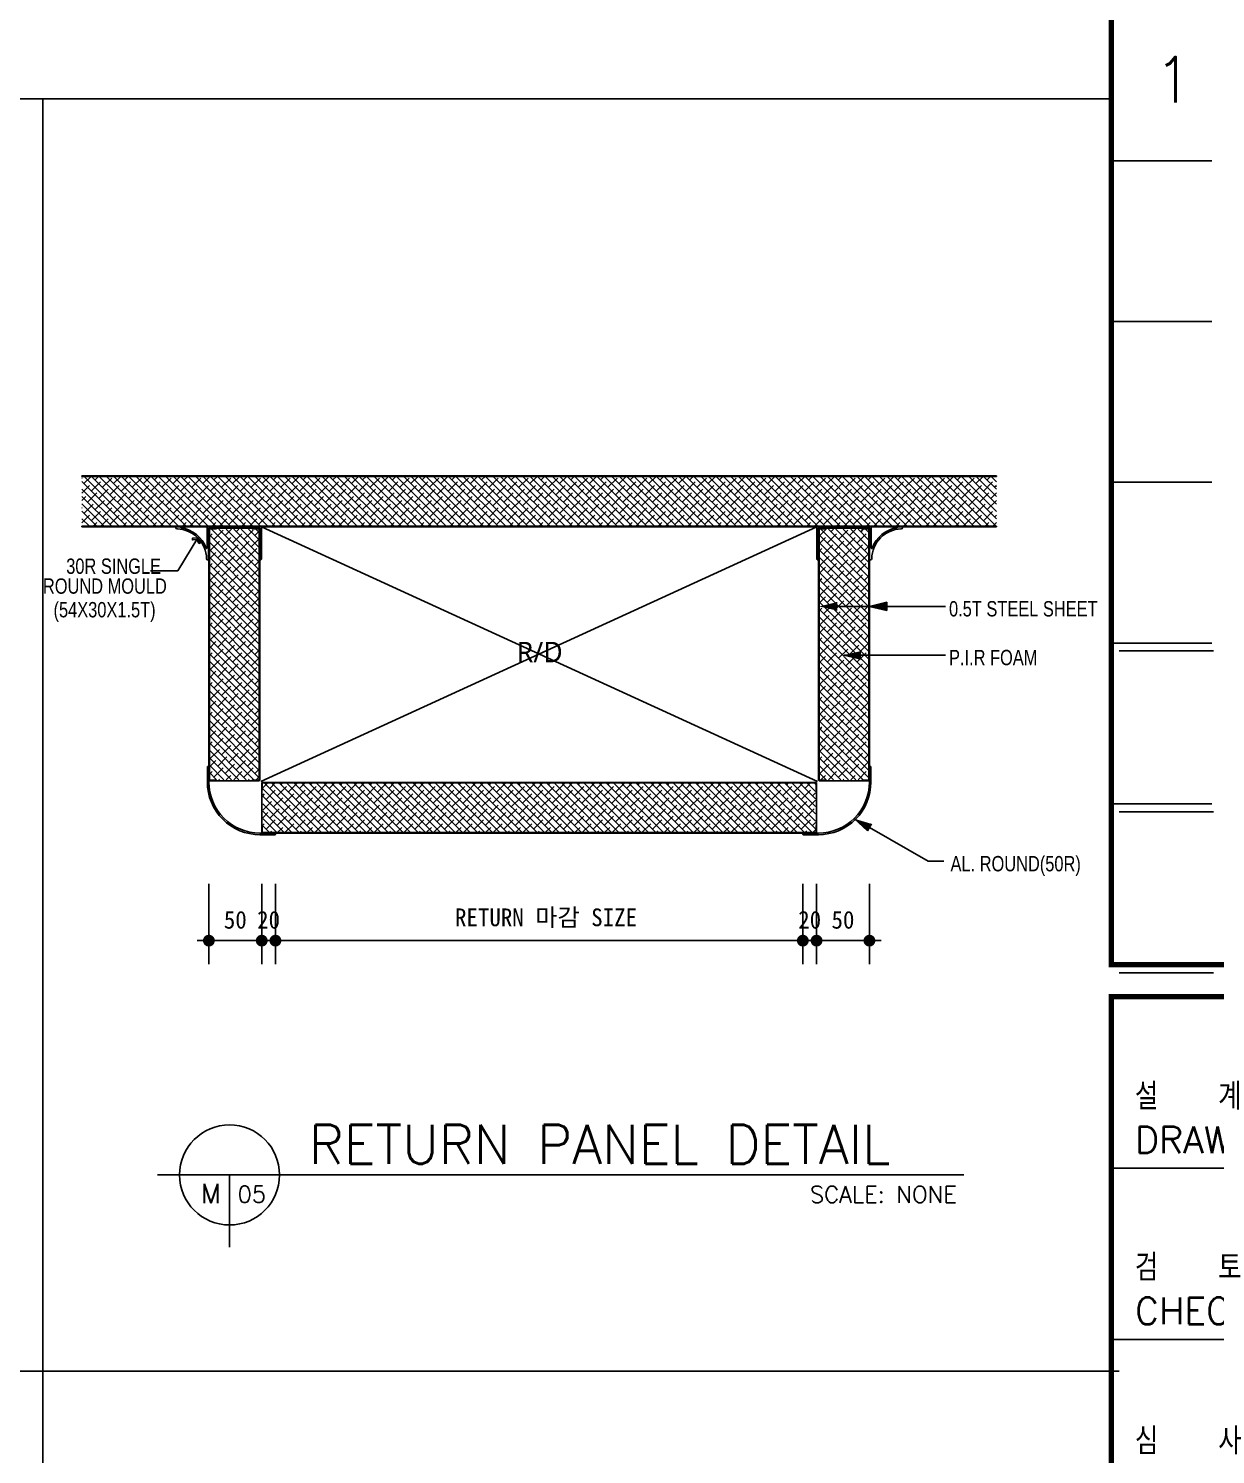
# Model space of a CAD drawing. Header units: millimetres. Extents: x 761574 to 813627, y -447408 to -384263.
# Drawn here: x 810216 to 810717, y -386028 to -385425 of the extents above; entities that cross this region are included whole.
import ezdxf
from ezdxf.enums import TextEntityAlignment as Align

# ---------------------------------------------------------------- set-up
doc = ezdxf.new("R2010")
doc.units = ezdxf.units.MM
doc.header["$LTSCALE"] = 500
doc.header["$PDMODE"] = 2
doc.linetypes.add('CEN', pattern=[62, 60, -1, 0, -1])
doc.layers.get('Defpoints').update_dxf_attribs({"color": 8})
for name, color, linetype in [('3', 3, 'Continuous'), ('A', 5, 'Continuous'), ('CEN', 1, 'CEN'), ('DIM', 7, 'Continuous'), ('FORM', 7, 'Continuous'), ('ik_Line', 30, 'Continuous'), ('TEXT', 7, 'Continuous'), ('TEXT1', 2, 'Continuous'), ('크린판넬(벽체)', 21, 'Continuous')]:
    doc.layers.add(name, color=color, linetype=linetype)
doc.styles.add('GHD', font='simple.shx', dxfattribs={"bigfont": 'whgtxt.shx'})
doc.styles.add('SIM', font='simplex')
doc.styles.add('STYLE1', font='romans.shx', dxfattribs={"bigfont": 'hsw.shx'})
doc.styles.add('글씨1', font='stylu.ttf')
doc.styles.add('돋움', font='')
doc.styles.add('설계2실', font='malgun.ttf')
doc.styles.get('돋움').set_extended_font_data('DotumChe')
doc.dimstyles.new('사본(2) DIM270', dxfattribs={"dimscale": 5, "dimtxt": 3, "dimasz": 1, "dimexe": 2, "dimexo": 3, "dimgap": 1, "dimtad": 1, "dimtoh": 1, "dimdec": 0, "dimzin": 9, "dimdsep": 46, "dimtxsty": '돋움', "dimblk": 'dots', "dimcen": 0, "dimclrt": 3, "dimadec": 0, "dimazin": 0, "dimtm": 1e-09, "dimtfac": 1, "dimtdec": 0, "dimtix": 1, "dimtmove": 2, "dimatfit": 3, "dimldrblk": 'dots', "dimfxl": 0, "dimtolj": 1, "dimtzin": 0, "dimarcsym": 0})

# ---------------------------------------------------------------- blocks, each defined once
blk = doc.blocks.new('form')
at = {"layer": 'FORM', "color": 7}
for p, q in [((712.21, 301.76), (703.1, 301.76)), ((712.21, 287.19), (703.1, 287.19)), ((712.21, 272.62), (703.1, 272.62)), ((712.21, 258.05), (703.1, 258.05)), ((712.21, 243.48), (703.1, 243.48)), ((731.09, 210.45), (703.1, 210.45)), ((731.09, 194.91), (703.1, 194.91))]:
    blk.add_line(p, q, dxfattribs=at)
at = {"layer": 'FORM', "color": 3, "const_width": 0.486}
for points in [[(777.9, 335.75), (703.1, 335.75), (703.1, 228.91), (777.9, 228.91)], [(703.1, 163.82), (777.9, 163.82), (777.9, 225.99), (703.1, 225.99)]]:
    blk.add_lwpolyline(points, close=True, dxfattribs=at)
at = {"layer": 'FORM', "color": 7, "style": 'STYLE1'}
for s, height, p in [('1', 4.13, (706.97, 307.05)), ('설   계', 2.428, (705.23, 215.75)), ('DRAWN BY', 2.428, (705.23, 211.81)), ('검   토', 2.428, (705.23, 200.23)), ('CHECKED BY', 2.428, (705.23, 196.3)), ('심   사', 2.428, (705.23, 184.5))]:
    blk.add_text(s, height=height, dxfattribs=at).set_placement(p)
blk = doc.blocks.new('dots')
blk.add_line((-1, 0), (1, 0))
at = {"const_width": 0.5}
blk.add_lwpolyline([(-0.25, 0, 1), (0.25, 0, 1)], format="xyb", close=True, dxfattribs=at)
blk = doc.blocks.new('*D76')
at = {"layer": 'Defpoints', "color": 0}
for p in [(810548.75, -385771.7), (810571.1, -385771.7), (810571.1, -385810.74)]:
    blk.add_point(p, dxfattribs=at)
at = {"layer": 'DIM', "color": 0, "lineweight": -2}
for p, q in [((810548.75, -385786.7), (810548.75, -385820.74)), ((810571.1, -385786.7), (810571.1, -385820.74)), ((810553.75, -385810.74), (810566.1, -385810.74))]:
    blk.add_line(p, q, dxfattribs=at)
at = {"layer": 'DIM', "color": 0, "lineweight": -2, "xscale": 5, "yscale": 5, "zscale": 5, "rotation": 180}
blk.add_blockref('dots', (810548.75, -385810.74), dxfattribs=at)
at = {"layer": 'DIM', "color": 0, "lineweight": -2, "xscale": 5, "yscale": 5, "zscale": 5}
blk.add_blockref('dots', (810571.1, -385810.74), dxfattribs=at)
at = {"layer": 'DIM', "color": 3, "insert": (810559.92, -385801.98), "char_height": 7.5, "attachment_point": 5, "style": '돋움'}
blk.add_mtext('\\A1;50', dxfattribs=at)
blk = doc.blocks.new('*D77')
at = {"layer": 'Defpoints', "color": 0}
for p in [(810319.96, -385771.7), (810548.75, -385771.7), (810548.75, -385810.74)]:
    blk.add_point(p, dxfattribs=at)
at = {"layer": 'DIM', "color": 0, "lineweight": -2}
for p, q in [((810319.96, -385786.7), (810319.96, -385820.74)), ((810548.75, -385786.7), (810548.75, -385820.74)), ((810324.96, -385810.74), (810543.75, -385810.74))]:
    blk.add_line(p, q, dxfattribs=at)
at = {"layer": 'DIM', "color": 0, "lineweight": -2, "xscale": 5, "yscale": 5, "zscale": 5, "rotation": 180}
blk.add_blockref('dots', (810319.96, -385810.74), dxfattribs=at)
at = {"layer": 'DIM', "color": 0, "lineweight": -2, "xscale": 5, "yscale": 5, "zscale": 5}
blk.add_blockref('dots', (810548.75, -385810.74), dxfattribs=at)
at = {"layer": 'DIM', "color": 3, "insert": (810434.36, -385801.28), "char_height": 7.5, "attachment_point": 5, "style": '돋움'}
blk.add_mtext('\\A1;RETURN 마감 SIZE', dxfattribs=at)
blk = doc.blocks.new('*D78')
at = {"layer": 'Defpoints', "color": 0}
for p in [(810291.82, -385771.7), (810314.16, -385771.7), (810291.82, -385810.74)]:
    blk.add_point(p, dxfattribs=at)
at = {"layer": 'DIM', "color": 0, "lineweight": -2}
for p, q in [((810291.82, -385786.7), (810291.82, -385820.74)), ((810314.16, -385786.7), (810314.16, -385820.74)), ((810309.16, -385810.74), (810296.82, -385810.74))]:
    blk.add_line(p, q, dxfattribs=at)
at = {"layer": 'DIM', "color": 0, "lineweight": -2, "xscale": 5, "yscale": 5, "zscale": 5, "rotation": 180}
blk.add_blockref('dots', (810291.82, -385810.74), dxfattribs=at)
at = {"layer": 'DIM', "color": 0, "lineweight": -2, "xscale": 5, "yscale": 5, "zscale": 5}
blk.add_blockref('dots', (810314.16, -385810.74), dxfattribs=at)
at = {"layer": 'DIM', "color": 3, "insert": (810302.99, -385801.98), "char_height": 7.5, "attachment_point": 5, "style": '돋움'}
blk.add_mtext('\\A1;50', dxfattribs=at)
blk = doc.blocks.new('*D79')
at = {"layer": 'Defpoints', "color": 0}
for p in [(810314.16, -385771.7), (810319.96, -385771.7), (810314.16, -385810.74)]:
    blk.add_point(p, dxfattribs=at)
at = {"layer": 'DIM', "color": 0, "lineweight": -2}
for p, q in [((810314.16, -385786.7), (810314.16, -385820.74)), ((810319.96, -385786.7), (810319.96, -385820.74)), ((810309.16, -385810.74), (810304.16, -385810.74)), ((810319.96, -385810.74), (810314.16, -385810.74)), ((810324.96, -385810.74), (810329.96, -385810.74))]:
    blk.add_line(p, q, dxfattribs=at)
at = {"layer": 'DIM', "color": 0, "lineweight": -2, "xscale": 5, "yscale": 5, "zscale": 5}
blk.add_blockref('dots', (810314.16, -385810.74), dxfattribs=at)
at = {"layer": 'DIM', "color": 0, "lineweight": -2, "xscale": 5, "yscale": 5, "zscale": 5, "rotation": 180}
blk.add_blockref('dots', (810319.96, -385810.74), dxfattribs=at)
at = {"layer": 'DIM', "color": 3, "insert": (810317.06, -385801.98), "char_height": 7.5, "attachment_point": 5, "style": '돋움'}
blk.add_mtext('\\A1;20', dxfattribs=at)
blk = doc.blocks.new('*D80')
at = {"layer": 'Defpoints', "color": 0}
for p in [(810542.95, -385771.7), (810548.75, -385771.7), (810548.75, -385810.74)]:
    blk.add_point(p, dxfattribs=at)
at = {"layer": 'DIM', "color": 0, "lineweight": -2}
for p, q in [((810542.95, -385786.7), (810542.95, -385820.74)), ((810548.75, -385786.7), (810548.75, -385820.74)), ((810537.95, -385810.74), (810532.95, -385810.74)), ((810542.95, -385810.74), (810548.75, -385810.74)), ((810553.75, -385810.74), (810558.75, -385810.74))]:
    blk.add_line(p, q, dxfattribs=at)
at = {"layer": 'DIM', "color": 0, "lineweight": -2, "xscale": 5, "yscale": 5, "zscale": 5}
blk.add_blockref('dots', (810542.95, -385810.74), dxfattribs=at)
at = {"layer": 'DIM', "color": 0, "lineweight": -2, "xscale": 5, "yscale": 5, "zscale": 5, "rotation": 180}
blk.add_blockref('dots', (810548.75, -385810.74), dxfattribs=at)
at = {"layer": 'DIM', "color": 3, "insert": (810545.85, -385801.98), "char_height": 7.5, "attachment_point": 5, "style": '돋움'}
blk.add_mtext('\\A1;20', dxfattribs=at)

msp = doc.modelspace()

# ---------------------------------------------------------------- hatches: boundary and pattern name
at = {"layer": 'DIM'}
for points in [[(810549.83, -385669.41), (810557.13, -385671.13), (810557.13, -385667.69)], [(810571.1, -385669.41), (810578.4, -385671.13), (810578.4, -385667.69)], [(810560.26, -385690), (810567.56, -385691.72), (810567.56, -385688.29)], [(810564.8, -385759.21), (810570.27, -385764.35), (810571.99, -385761.37)]]:
    msp.add_hatch(color=256, dxfattribs=at).paths.add_polyline_path(points)
at = {"layer": 'ik_Line'}
h = msp.add_hatch(dxfattribs=at)
h.set_pattern_fill('ANSI38', color=33, scale=0.7, angle=270, style=0)
h.set_pattern_definition([(315, (5.4647, 53.7495), (1.571544821, 1.571544821), []), (45, (5.4647, 53.7495), (1.571544821, 4.7146344636), [5.55625, -3.33375])])
h.paths.add_polyline_path([(810238.11, -385614.47), (810624.8, -385614.47), (810624.8, -385635.53), (810238.11, -385635.53)])
h.paths.add_polyline_path([(810292.03, -385636.82), (810313.09, -385636.82), (810313.09, -385742.73), (810292.03, -385742.73)])
h.paths.add_polyline_path([(810314.59, -385744.01), (810548.32, -385744.01), (810548.32, -385765.07), (810314.59, -385765.07)])
h.paths.add_polyline_path([(810549.83, -385742.73), (810570.88, -385742.73), (810570.88, -385636.82), (810549.83, -385636.82)])

# ---------------------------------------------------------------- linework, layer by layer
at = {"color": 0}
for p, q in [((810674, -385454.74), (807451.81, -385454.74)), ((810221.56, -386858.49), (810221.56, -385454.74)), ((809766.4, -385992.77), (810676.76, -385992.77))]:
    msp.add_line(p, q, dxfattribs=at)
at = {"layer": '3'}
for points in [[(810313.41, -385636.39), (810313.41, -385649.71), (810313.73, -385649.71, 0.414214), (810314.05, -385649.38), (810314.05, -385635.74), (810302.56, -385635.74), (810291.07, -385635.74), (810291.07, -385644.71, -0.836396), (810290.65, -385644.78, 0.270975), (810280.08, -385636.12, -0.368973), (810279.89, -385635.91), (810279.89, -385635.74), (810277.75, -385635.74), (810277.75, -385635.96, 0.404944), (810278.37, -385636.61, -0.400258), (810290.85, -385649.28, 0.409497), (810291.28, -385649.71), (810291.71, -385649.71), (810291.71, -385636.39), (810302.45, -385636.39), (810302.56, -385636.3), (810302.67, -385636.39)], [(810549.5, -385636.39), (810549.5, -385649.71), (810549.18, -385649.71, -0.414214), (810548.86, -385649.38), (810548.86, -385635.74), (810560.35, -385635.74), (810571.85, -385635.74), (810571.85, -385644.71, 0.836396), (810572.26, -385644.78, -0.270975), (810582.84, -385636.12, 0.368973), (810583.02, -385635.91), (810583.02, -385635.74), (810585.17, -385635.74), (810585.17, -385635.96, -0.404944), (810584.54, -385636.61, 0.400258), (810572.06, -385649.28, -0.409497), (810571.63, -385649.71), (810571.2, -385649.71), (810571.2, -385636.39), (810560.46, -385636.39), (810560.35, -385636.3), (810560.25, -385636.39)], [(810319.83, -385765.28), (810313.39, -385765.28, -0.414214), (810291.82, -385743.71), (810291.82, -385737.27, 0.414214), (810291.69, -385737.14), (810291.3, -385737.14, 0.414214), (810291.17, -385737.27), (810291.17, -385743.71, 0.414214), (810313.39, -385765.93), (810319.83, -385765.93, 0.414214), (810319.96, -385765.8), (810319.96, -385765.41, 0.414214)], [(810543.08, -385765.28), (810549.53, -385765.28, 0.414214), (810571.1, -385743.71), (810571.1, -385737.27, -0.414214), (810571.22, -385737.14), (810571.61, -385737.14, -0.414214), (810571.74, -385737.27), (810571.74, -385743.71, -0.414214), (810549.53, -385765.93), (810543.08, -385765.93, -0.414214), (810542.95, -385765.8), (810542.95, -385765.41, -0.414214)]]:
    msp.add_lwpolyline(points, format="xyb", close=True, dxfattribs=at)
at = {"layer": 'CEN', "ltscale": 5}
for p, q in [((810548.86, -385635.74), (810313.8, -385743.4)), ((810314.05, -385635.74), (810549.22, -385743.49))]:
    msp.add_line(p, q, dxfattribs=at)
at = {"layer": 'DIM'}
for p, q in [((810557.13, -385667.69), (810557.13, -385671.13)), ((810557.13, -385669.41), (810603.31, -385669.41)), ((810571.1, -385669.41), (810578.4, -385667.69)), ((810578.4, -385671.13), (810571.1, -385669.41)), ((810578.4, -385667.69), (810578.4, -385671.13)), ((810560.26, -385690), (810603.31, -385690)), ((810567.56, -385691.72), (810560.26, -385690)), ((810570.27, -385764.35), (810564.8, -385759.21)), ((810571.99, -385761.37), (810570.27, -385764.35)), ((810571.13, -385762.86), (810595.93, -385777.18)), ((810595.93, -385777.18), (810602.63, -385777.18))]:
    msp.add_line(p, q, dxfattribs=at)
at = {"layer": 'FORM', "color": 7}
for p, q in [((810716.65, -385688.26), (810676.76, -385688.26)), ((810716.65, -385756.3), (810676.76, -385756.3)), ((810716.65, -385824.33), (810676.76, -385824.33))]:
    msp.add_line(p, q, dxfattribs=at)
at = {"layer": 'FORM', "color": 3}
for p, q in [((810270.03, -385909.81), (810611.07, -385909.81)), ((810300.56, -385909.81), (810300.56, -385940.34))]:
    msp.add_line(p, q, dxfattribs=at)
msp.add_circle((810300.56, -385909.81), 21.14, dxfattribs=at)
at = {"layer": 'TEXT', "color": 7}
msp.add_lwpolyline([(810287.15, -385640.45), (810278.64, -385654.32), (810267.19, -385654.32)], dxfattribs=at)
msp.add_lwpolyline([(810287.6, -385642.87), (810286.74, -385641.17), (810284.89, -385641.31), (810284.84, -385640.62), (810287.15, -385640.45), (810288.22, -385642.56)], close=True, dxfattribs=at)
at = {"layer": '크린판넬(벽체)'}
for p, q in [((810295.04, -385743.16), (810310.08, -385743.16)), ((810314.16, -385747.02), (810314.16, -385762.06)), ((810548.75, -385747.02), (810548.75, -385762.06)), ((810552.83, -385743.16), (810567.87, -385743.16))]:
    msp.add_line(p, q, dxfattribs=at)
for points in [[(810238.11, -385614.26), (810238.11, -385614.47), (810624.8, -385614.47), (810624.8, -385614.26)], [(810238.11, -385635.53), (810238.11, -385635.74), (810624.8, -385635.74), (810624.8, -385635.53)]]:
    msp.add_lwpolyline(points, close=True, dxfattribs=at)
for points in [[(810291.82, -385636.82), (810291.82, -385742.73, 0.414214), (810292.25, -385743.16), (810295.04, -385743.16), (810295.04, -385742.94), (810292.25, -385742.94, -0.414214), (810292.03, -385742.73), (810292.03, -385636.82, -0.414214), (810292.25, -385636.6), (810295.04, -385636.6), (810295.04, -385636.39), (810292.25, -385636.39, 0.414214)], [(810313.3, -385636.82), (810313.3, -385742.73, -0.414214), (810312.87, -385743.16), (810310.08, -385743.16), (810310.08, -385742.94), (810312.87, -385742.94, 0.414214), (810313.09, -385742.73), (810313.09, -385636.82, 0.414214), (810312.87, -385636.6), (810310.08, -385636.6), (810310.08, -385636.39), (810312.87, -385636.39, -0.414214)], [(810549.61, -385636.82), (810549.61, -385742.73, 0.414214), (810550.04, -385743.16), (810552.83, -385743.16), (810552.83, -385742.94), (810550.04, -385742.94, -0.414214), (810549.83, -385742.73), (810549.83, -385636.82, -0.414214), (810550.04, -385636.6), (810552.83, -385636.6), (810552.83, -385636.39), (810550.04, -385636.39, 0.414214)], [(810571.1, -385636.82), (810571.1, -385742.73, -0.414214), (810570.67, -385743.16), (810567.87, -385743.16), (810567.87, -385742.94), (810570.67, -385742.94, 0.414214), (810570.88, -385742.73), (810570.88, -385636.82, 0.414214), (810570.67, -385636.6), (810567.87, -385636.6), (810567.87, -385636.39), (810570.67, -385636.39, -0.414214)], [(810314.59, -385743.8), (810548.32, -385743.8, -0.414214), (810548.75, -385744.23), (810548.75, -385747.02), (810548.54, -385747.02), (810548.54, -385744.23, 0.414214), (810548.32, -385744.01), (810314.59, -385744.01, 0.414214), (810314.37, -385744.23), (810314.37, -385747.02), (810314.16, -385747.02), (810314.16, -385744.23, -0.414214)], [(810314.59, -385765.28), (810548.32, -385765.28, 0.414214), (810548.75, -385764.85), (810548.75, -385762.06), (810548.54, -385762.06), (810548.54, -385764.85, -0.414214), (810548.32, -385765.07), (810314.59, -385765.07, -0.414214), (810314.37, -385764.85), (810314.37, -385762.06), (810314.16, -385762.06), (810314.16, -385764.85, 0.414214)]]:
    msp.add_lwpolyline(points, format="xyb", close=True, dxfattribs=at)

# ---------------------------------------------------------------- block references
at = {"xscale": 4.664794793181378, "yscale": 4.664794793181378, "zscale": 4.664794793181378}
msp.add_blockref('form', (807393.6, -386888.66), dxfattribs=at)

# ---------------------------------------------------------------- texts
at = {"layer": 'A', "color": 4, "style": '설계2실'}
msp.add_text('R/D', height=8.654, dxfattribs=at).set_placement((810422, -385693.05))
at = {"layer": 'FORM', "color": 4, "style": 'GHD'}
for s, height, p in [('RETURN PANEL DETAIL', 16.4394, (810334.14, -385905.11)), ('M', 8.22, (810288.43, -385921.78)), ('05', 7.045, (810303.95, -385921.52))]:
    msp.add_text(s, height=height, dxfattribs=at).set_placement(p)
at = {"layer": 'FORM', "color": 2, "style": 'SIM'}
msp.add_text('SCALE: NONE', height=7.0454, dxfattribs=at).set_placement((810608.14, -385914.51), align=Align.TOP_RIGHT)
at = {"layer": 'TEXT1', "color": 7, "linetype": 'ByBlock', "style": '글씨1', "width": 0.8}
for s, p in [('30R SINGLE', (810231.51, -385655.64)), ('ROUND MOULD', (810221.66, -385664.05)), ('(54X30X1.5T)', (810226.14, -385674.04)), ('0.5T STEEL SHEET', (810604.77, -385673.66)), ('P.I.R FOAM', (810604.77, -385694.26)), ('AL. ROUND(50R)', (810605.4, -385781.43))]:
    msp.add_text(s, height=6.48, dxfattribs=at).set_placement(p)

# ---------------------------------------------------------------- dimensions: what is measured, and where the dimension line sits
at = {"layer": 'DIM'}
for base, p1, p2, text, picture, middle in [((810291.82, -385810.74), (810314.16, -385771.7), (810291.82, -385771.7), '50', '*D78', (810302.99, -385801.98)), ((810314.16, -385810.74), (810319.96, -385771.7), (810314.16, -385771.7), '20', '*D79', (810317.06, -385801.98))]:
    dim = msp.add_linear_dim(base=base, p1=p1, p2=p2, text=text, dimstyle='사본(2) DIM270', override={"dimtxt": 1.5}, dxfattribs=at)
    dim.commit()
    dim.dimension.update_dxf_attribs({"geometry": picture, "text_midpoint": middle})
for base, p1, p2, text, picture, middle in [((810548.75, -385810.74), (810319.96, -385771.7), (810548.75, -385771.7), 'RETURN 마감 SIZE', '*D77', (810434.36, -385801.28)), ((810548.75, -385810.74), (810542.95, -385771.7), (810548.75, -385771.7), '20', '*D80', (810545.85, -385801.98)), ((810571.1, -385810.74), (810548.75, -385771.7), (810571.1, -385771.7), '50', '*D76', (810559.92, -385801.98))]:
    dim = msp.add_linear_dim(base=base, p1=p1, p2=p2, angle=180, text=text, dimstyle='사본(2) DIM270', override={"dimtxt": 1.5}, dxfattribs=at)
    dim.commit()
    dim.dimension.update_dxf_attribs({"geometry": picture, "text_midpoint": middle})

doc.saveas('drawing.dxf')
